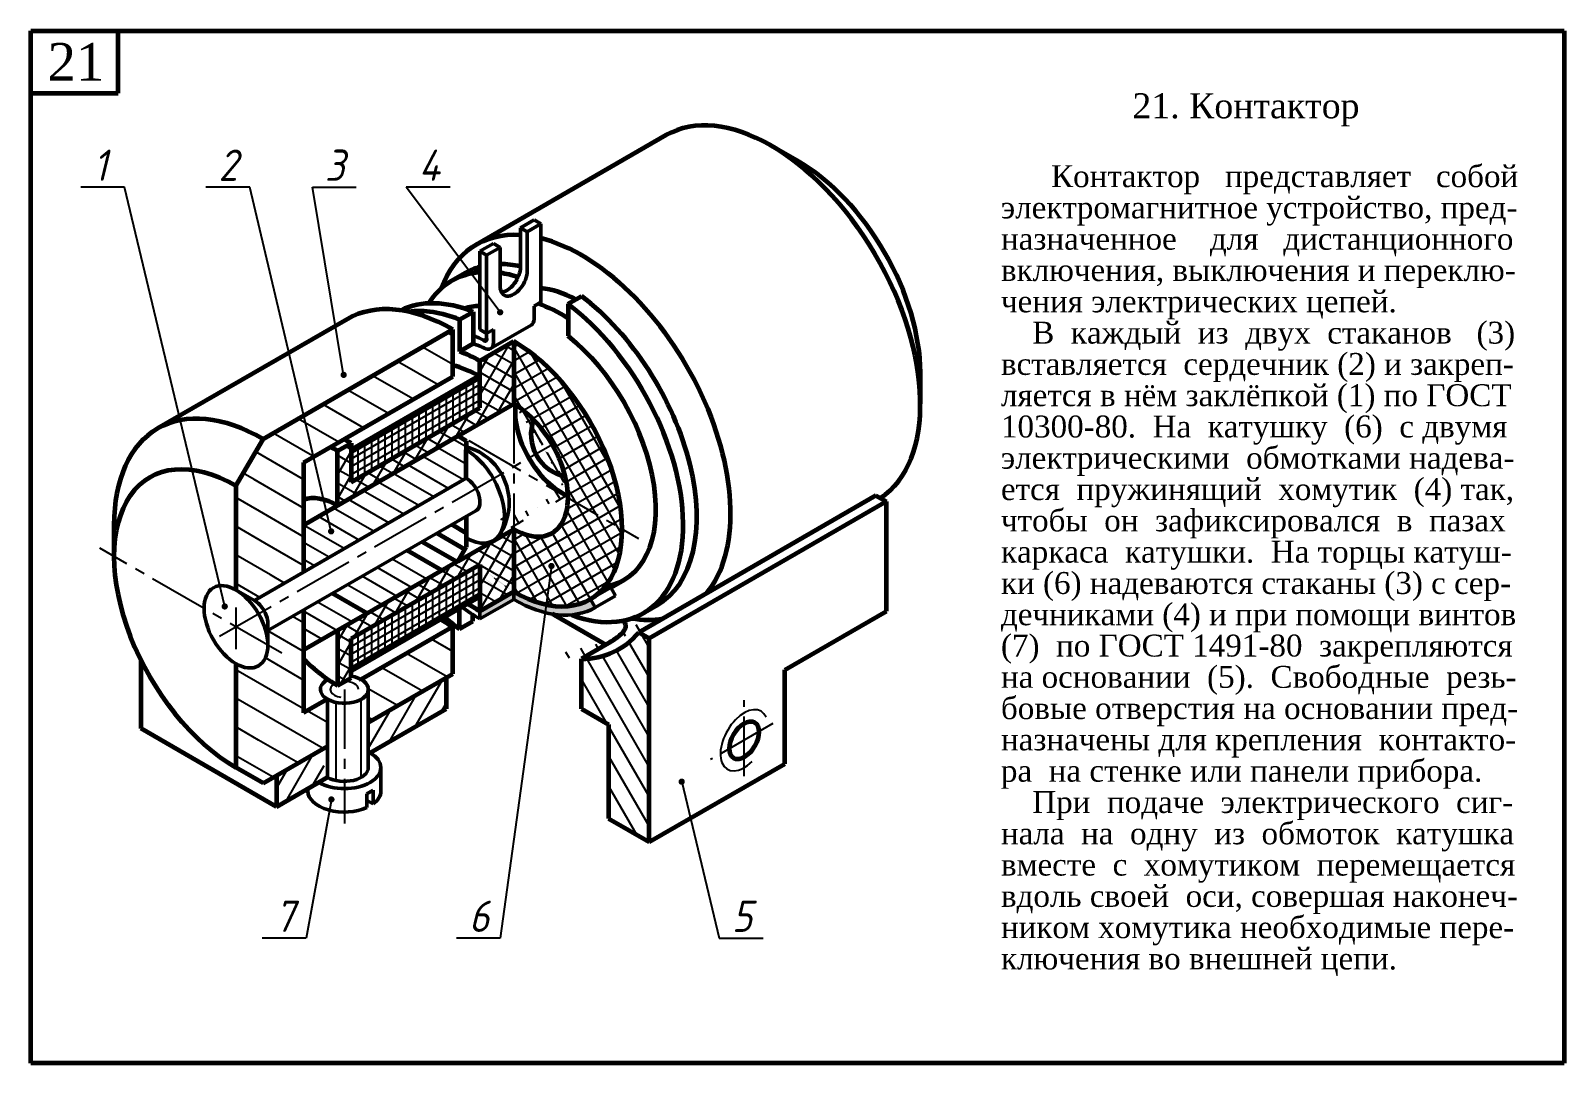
# Model space of a CAD drawing. Header units: millimetres. Extents: x -256 to 512, y 172 to 512.
# Drawn here: x -256 to -11, y 172 to 337 of the extents above; entities that cross this region are included whole.
import ezdxf

# ---------------------------------------------------------------- set-up
doc = ezdxf.new("R2010")
doc.units = ezdxf.units.MM
doc.header["$LTSCALE"] = 0.5
doc.linetypes.add('CENTER2', pattern=[28.575, 19.05, -3.175, 3.175, -3.175])
doc.layers.get('0').update_dxf_attribs({"lineweight": 60})
doc.styles.get("Standard").update_dxf_attribs({"font": 'isocpeui.ttf', "width": 0.9})
doc.styles.add('стиль1', font='TIMES.TTF')
pattern_1 = [(60, (-286, 152), (-1.649778, 0.9525), []), (150, (-286, 152), (-0.9525, -1.649778), [])]

msp = doc.modelspace()

# ---------------------------------------------------------------- hatches: boundary and pattern name
at = {"lineweight": -3}
h = msp.add_hatch(dxfattribs=at)
h.set_pattern_fill('ANSI37', scale=0.6, angle=15, style=0)
h.set_pattern_definition(pattern_1)
h.paths.add_polyline_path([(-178.83, 287.37), (-184.24, 284.22), (-184.24, 276.73), (-204.81, 264.86), (-204.81, 271.11), (-206.98, 269.86), (-206.98, 261.11), (-187.71, 272.24), (-178.82, 277.35)])
h = msp.add_hatch(dxfattribs=at)
h.set_pattern_fill('ANSI37', scale=0.6, angle=75, style=0)
h.set_pattern_definition([(120, (-286, 152), (-1.649778, -0.9525), []), (210, (-286, 152), (0.9525, -1.649778), [])])
edge = h.paths.add_edge_path()
edge.add_line((-170.15, 262.35), (-161.51, 257.36))
edge.add_ellipse((-178.83, 267.37), major_axis=(12.25, -21.21), ratio=0.57735, start_angle=404.9483, end_angle=495)
edge.add_line((-178.83, 287.37), (-178.82, 277.35))
edge.add_ellipse((-178.81, 267.35), major_axis=(6.12, -10.61), ratio=0.57735, start_angle=405, end_angle=495.0682, ccw=False)
edge = h.paths.add_edge_path()
edge.add_ellipse((-178.83, 267.37), major_axis=(12.25, -21.21), ratio=0.57735, start_angle=315, end_angle=404.9483)
edge.add_line((-161.51, 257.36), (-170.15, 262.35))
edge.add_ellipse((-178.81, 267.35), major_axis=(6.12, -10.61), ratio=0.57735, start_angle=315.0503, end_angle=405, ccw=False)
edge.add_line((-178.8, 257.34), (-178.83, 257.33))
edge.add_line((-178.83, 257.33), (-178.83, 247.37))
h = msp.add_hatch(dxfattribs=at)
h.set_pattern_fill('ANSI37', scale=0.6, angle=15, style=0)
h.set_pattern_definition(pattern_1)
edge = h.paths.add_edge_path()
edge.add_line((-178.83, 257.33), (-187.71, 252.24))
edge.add_line((-187.71, 252.24), (-206.98, 241.12))
edge.add_line((-206.98, 241.12), (-206.98, 232.36))
edge.add_ellipse((-206.98, 251.11), major_axis=(11.48, -19.89), ratio=0.57735, start_angle=315, end_angle=315.0062)
edge.add_line((-206.97, 232.36), (-204.81, 233.61))
edge.add_line((-204.81, 233.61), (-204.81, 239.86))
edge.add_line((-204.81, 239.86), (-184.24, 251.73))
edge.add_line((-184.24, 251.73), (-184.24, 244.25))
edge.add_line((-184.24, 244.25), (-178.83, 247.37))
edge.add_line((-178.83, 247.37), (-178.83, 257.33))
h = msp.add_hatch(color=7)
edge = h.paths.add_edge_path()
edge.add_ellipse((-178.83, 267.37), major_axis=(13.01, -22.54), ratio=0.57735, start_angle=315, end_angle=360)
edge.add_line((-165.82, 244.84), (-166.58, 246.16))
edge.add_ellipse((-178.83, 267.37), major_axis=(12.25, -21.21), ratio=0.57735, start_angle=315, end_angle=360, ccw=False)
edge.add_line((-178.83, 247.37), (-178.83, 246.12))
msp.add_hatch(color=7).paths.add_polyline_path([(-184.24, 243), (-184.24, 244.25), (-178.83, 247.37), (-178.83, 246.12)])
h = msp.add_hatch(dxfattribs=at)
h.set_pattern_fill('ANSI31', scale=0.75, angle=75, style=0)
h.set_pattern_definition([(120, (-286, 152), (-2.062223, -1.190625), [])])
edge = h.paths.add_edge_path()
edge.add_line((-157.18, 239.87), (-158.87, 240.85))
edge.add_ellipse((-178.83, 267.37), major_axis=(16.84, -29.17), ratio=0.57735, start_angle=342.0357, end_angle=371.9443, ccw=False)
edge.add_line((-168, 236.63), (-168, 228.62))
edge.add_line((-168, 228.62), (-163.67, 226.12))
edge.add_line((-163.67, 226.12), (-163.67, 211.12))
edge.add_line((-163.67, 211.12), (-159.53, 208.73))
edge.add_line((-159.53, 208.73), (-158.68, 213.66))
edge.add_arc((-158.65, 213.86), 0.2, 180, 260.2292, ccw=False)
edge.add_arc((-158.65, 213.86), 0.2, 0, 180, ccw=False)
edge.add_arc((-158.65, 213.86), 0.2, -99.7708, 0, ccw=False)
edge.add_line((-158.68, 213.66), (-159.53, 208.73))
edge.add_line((-159.53, 208.73), (-157.18, 207.37))
edge.add_line((-157.18, 207.37), (-157.18, 239.87))

# ---------------------------------------------------------------- linework, layer by layer
at = {"color": 7, "lineweight": 60}
for p, q in [((-256, 172), (-256, 337)), ((-256, 337), (-11, 337)), ((-242, 327), (-242, 337)), ((-11, 337), (-11, 172)), ((-256, 327), (-242, 327)), ((-154.53, 320.29), (-184.84, 302.79)), ((-133.36, 316.12), (-137.69, 318.62)), ((-186.57, 298.25), (-189.18, 296.75)), ((-170.17, 293.33), (-168, 294.58)), ((-187.49, 290.83), (-185.32, 292.08)), ((-185.32, 292.08), (-185.32, 286.98)), ((-170.15, 293.34), (-170.15, 288.24)), ((-205.41, 290.92), (-235.72, 273.42)), ((-188.57, 289.25), (-218.88, 271.75)), ((-188.57, 281.75), (-188.57, 289.25)), ((-187.47, 290.84), (-187.47, 285.74)), ((-187.47, 285.74), (-185.31, 286.99)), ((-184.24, 284.22), (-178.83, 287.37)), ((-178.83, 287.37), (-178.82, 277.35)), ((-184.24, 276.73), (-184.24, 284.22)), ((-113.88, 282.37), (-113.88, 277.37)), ((-212.39, 268), (-188.57, 281.75)), ((-187.71, 272.24), (-178.82, 277.35)), ((-204.81, 264.86), (-184.24, 276.73)), ((-212.39, 257.99), (-187.71, 272.24)), ((-187.71, 272.24), (-186.41, 271.49)), ((-223.21, 264.25), (-218.88, 271.75)), ((-206.98, 269.86), (-204.81, 271.11)), ((-206.98, 261.11), (-206.98, 269.86)), ((-204.81, 271.11), (-204.81, 264.86)), ((-186.41, 271.49), (-186.41, 270.01)), ((-186.41, 265.5), (-186.41, 270.01)), ((-212.39, 268), (-212.39, 250.5)), ((-223.21, 264.25), (-223.21, 247.63)), ((-120.98, 262.73), (-158.87, 240.85)), ((-120.98, 262.73), (-119.29, 261.75)), ((-119.29, 261.75), (-157.18, 239.87)), ((-119.29, 244.25), (-119.29, 261.75)), ((-242.7, 258), (-242.7, 253)), ((-187.71, 252.24), (-178.8, 257.34)), ((-186.41, 259.4), (-186.41, 255.93)), ((-178.83, 257.33), (-178.83, 247.37)), ((-186.41, 255.93), (-186.41, 254.49)), ((-187.71, 252.24), (-186.41, 254.49)), ((-187.71, 252.24), (-212.39, 237.99)), ((-204.81, 239.86), (-184.24, 251.73)), ((-184.24, 251.73), (-184.24, 244.24)), ((-184.24, 244.25), (-178.83, 247.37)), ((-155.93, 245.19), (-157.92, 244.06)), ((-212.39, 244.44), (-212.39, 228)), ((-187.5, 241.38), (-187.5, 244.85)), ((-187.49, 241.4), (-185.35, 242.63)), ((-185.35, 242.63), (-185.35, 243.68)), ((-164.11, 238.88), (-172.33, 243.62)), ((-135.53, 234.87), (-119.29, 244.25)), ((-206.98, 241.11), (-206.98, 232.36)), ((-188.57, 241.75), (-203.19, 233.31)), ((-188.57, 234.25), (-188.57, 241.75)), ((-157.18, 239.87), (-158.87, 240.85)), ((-204.81, 233.61), (-204.81, 239.86)), ((-163.67, 239.13), (-168, 236.63)), ((-157.18, 207.37), (-157.18, 239.87)), ((-238.37, 225.5), (-238.37, 236.36)), ((-223.21, 235.86), (-223.21, 219.25)), ((-223.21, 235.86), (-223.21, 235.86)), ((-168, 228.62), (-168, 236.63)), ((-206.98, 232.36), (-204.81, 233.61)), ((-202.07, 226.46), (-188.57, 234.25)), ((-189.65, 233.62), (-189.65, 228.62)), ((-135.53, 219.87), (-135.53, 234.87)), ((-208.6, 230.19), (-212.39, 228)), ((-202.07, 221.46), (-189.65, 228.62)), ((-168, 228.62), (-163.67, 226.12)), ((-216.72, 213), (-238.37, 225.5)), ((-163.67, 226.12), (-163.67, 211.12)), ((-218.88, 216.75), (-208.6, 222.69)), ((-218.88, 216.75), (-223.21, 219.25)), ((-157.18, 207.37), (-135.53, 219.87)), ((-216.72, 218), (-216.72, 213)), ((-216.72, 213), (-210.01, 216.87)), ((-210.01, 216.87), (-208.6, 217.7)), ((-163.67, 211.12), (-157.18, 207.37)), ((-11, 172), (-256, 172))]:
    msp.add_line(p, q, dxfattribs=at)
at = {"color": 7, "lineweight": -3}
for p, q in [((-241, 312), (-248, 312)), ((-225, 245), (-241, 312)), ((-221, 312), (-228, 312)), ((-208, 257), (-221, 312)), ((-206, 282), (-211, 312)), ((-211, 312), (-204, 312)), ((-181, 292), (-196, 312)), ((-189, 312), (-196, 312)), ((-188.57, 288.22), (-189.46, 288.74)), ((-188.57, 283.64), (-193.43, 286.45)), ((-194.87, 278.11), (-201.37, 281.86)), ((-190.9, 280.4), (-197.4, 284.15)), ((-198.84, 275.82), (-205.34, 279.57)), ((-204.81, 268.61), (-184.24, 280.48)), ((-187.49, 279.86), (-187.49, 274.86)), ((-186.41, 280.48), (-186.41, 275.48)), ((-185.32, 281.11), (-185.32, 276.11)), ((-202.81, 273.53), (-209.3, 277.28)), ((-204.81, 267.36), (-184.24, 279.23)), ((-204.81, 266.11), (-184.24, 277.98)), ((-191.82, 277.36), (-191.82, 272.36)), ((-190.74, 277.98), (-190.74, 272.98)), ((-189.65, 278.61), (-189.65, 273.61)), ((-188.57, 279.23), (-188.57, 274.23)), ((-206.78, 271.24), (-213.27, 274.99)), ((-196.15, 274.86), (-196.15, 269.86)), ((-195.07, 275.48), (-195.07, 270.48)), ((-193.98, 276.11), (-193.98, 271.11)), ((-192.9, 276.73), (-192.9, 271.73)), ((-211.72, 269.51), (-217.24, 272.7)), ((-200.48, 272.36), (-200.48, 267.36)), ((-199.4, 272.98), (-199.4, 267.98)), ((-198.31, 273.61), (-198.31, 268.61)), ((-197.23, 274.23), (-197.23, 269.23)), ((-212.39, 265.31), (-220.05, 269.73)), ((-210.75, 268.95), (-211.72, 269.51)), ((-203.73, 270.48), (-203.73, 265.48)), ((-202.65, 271.11), (-202.65, 266.11)), ((-201.56, 271.73), (-201.56, 266.73)), ((-186.41, 267.73), (-190.96, 270.36)), ((-186.41, 270.48), (-188.58, 271.73)), ((-189.24, 263.86), (-195.73, 267.61)), ((-186.86, 265.24), (-193.35, 268.98)), ((-220.32, 265.31), (-222.03, 266.3)), ((-212.39, 260.73), (-220.32, 265.31)), ((-194, 261.11), (-200.49, 264.86)), ((-191.62, 262.49), (-198.11, 266.23)), ((-219.45, 260.22), (-223.21, 262.4)), ((-196.38, 259.74), (-202.87, 263.48)), ((-212.39, 256.15), (-219.45, 260.22)), ((-201.15, 256.99), (-207.63, 260.73)), ((-198.77, 258.36), (-205.25, 262.11)), ((-218.57, 255.13), (-223.21, 257.81)), ((-205.91, 254.24), (-212.39, 257.98)), ((-203.53, 255.61), (-210.02, 259.36)), ((-212.39, 251.56), (-218.57, 255.13)), ((-208.29, 252.87), (-212.39, 255.23)), ((-217.69, 250.04), (-223.21, 253.23)), ((-210.67, 251.49), (-212.39, 252.48)), ((-192.69, 249.36), (-198.26, 252.58)), ((-215.43, 248.74), (-217.69, 250.04)), ((-204.81, 238.61), (-184.24, 250.48)), ((-195.08, 247.98), (-200.65, 251.2)), ((-186.41, 250.48), (-186.41, 245.48)), ((-185.32, 251.11), (-185.32, 246.11)), ((-172.81, 251.46), (-181, 192)), ((-219.4, 246.45), (-223.21, 248.65)), ((-199.84, 245.24), (-205.42, 248.46)), ((-204.81, 237.36), (-184.24, 249.23)), ((-204.81, 236.11), (-184.24, 247.98)), ((-197.46, 246.61), (-203.03, 249.83)), ((-190.74, 247.98), (-190.74, 242.98)), ((-189.65, 248.61), (-189.65, 243.61)), ((-188.57, 249.23), (-188.57, 244.23)), ((-187.49, 249.86), (-187.49, 244.86)), ((-204.6, 242.49), (-210.19, 245.71)), ((-195.07, 245.48), (-195.07, 240.48)), ((-193.98, 246.11), (-193.98, 241.11)), ((-192.9, 246.73), (-192.9, 241.73)), ((-191.82, 247.36), (-191.82, 242.36)), ((-223.21, 244.84), (-223.21, 238.18)), ((-212.39, 242.4), (-214.16, 243.42)), ((-206.98, 241.11), (-212.39, 244.23)), ((-199.4, 242.98), (-199.4, 237.98)), ((-198.31, 243.61), (-198.31, 238.61)), ((-197.23, 244.23), (-197.23, 239.23)), ((-196.15, 244.86), (-196.15, 239.86)), ((-212.39, 237.82), (-218.11, 241.12)), ((-209.36, 239.74), (-212.39, 241.48)), ((-203.73, 240.48), (-203.73, 235.48)), ((-202.65, 241.11), (-202.65, 236.11)), ((-201.56, 241.73), (-201.56, 236.73)), ((-200.48, 242.36), (-200.48, 237.36)), ((-211.75, 238.36), (-212.39, 238.73)), ((-188.57, 237.81), (-191.98, 239.78)), ((-212.39, 233.23), (-218.51, 236.77)), ((-189.45, 233.74), (-195.95, 237.49)), ((-212.39, 228.65), (-223.21, 234.9)), ((-193.42, 231.45), (-199.92, 235.2)), ((-194.56, 225.8), (-190.23, 233.29)), ((-209.3, 222.28), (-223.21, 230.32)), ((-197.39, 229.16), (-202.07, 231.86)), ((-198.68, 223.42), (-194.35, 230.91)), ((-208.6, 226.46), (-211.82, 228.33)), ((-207.24, 229.68), (-207.24, 217.19)), ((-203.27, 230.14), (-203.27, 217.65)), ((-202.07, 222.32), (-198.48, 228.53)), ((-190.43, 228.18), (-189.65, 229.52)), ((-219.59, 223.64), (-223.21, 225.74)), ((-201.36, 226.87), (-202.07, 227.27)), ((-213.27, 219.99), (-219.59, 223.64)), ((-220.23, 219.43), (-223.21, 221.15)), ((-215.18, 213.89), (-210.85, 221.39)), ((-217.24, 217.7), (-220.23, 219.43)), ((-216.72, 215.99), (-214.98, 219.01)), ((-211.05, 216.29), (-209.14, 219.59)), ((-152, 217), (-146, 192)), ((-207.96, 214.16), (-212, 192)), ((-212, 192), (-219, 192)), ((-181, 192), (-188, 192)), ((-146, 192), (-139, 192))]:
    msp.add_line(p, q, dxfattribs=at)
at = {"color": 7, "lineweight": 50}
for p, q in [((-177.75, 305.5), (-175.58, 306.75)), ((-175.58, 306.75), (-174.5, 306.12)), ((-176.66, 304.87), (-177.75, 305.5)), ((-177.75, 299.25), (-177.75, 305.5)), ((-174.5, 306.12), (-176.66, 304.87)), ((-176.66, 298.62), (-176.66, 304.87)), ((-174.5, 293.62), (-174.5, 306.12)), ((-184.24, 301.75), (-182.08, 303)), ((-183.16, 301.12), (-184.24, 301.75)), ((-184.24, 301.75), (-184.24, 289.25)), ((-180.99, 302.37), (-183.16, 301.12)), ((-180.99, 302.37), (-182.08, 303)), ((-180.99, 302.37), (-180.99, 296.12)), ((-183.16, 301.12), (-183.16, 287.8)), ((-174.5, 293.62), (-175.58, 293)), ((-175.58, 293), (-175.58, 290.92)), ((-184.24, 289.25), (-183.16, 288.62)), ((-183.16, 288.62), (-182.08, 289.25)), ((-182.52, 286.19), (-176.03, 289.94)), ((-182.08, 287.17), (-182.08, 289.25)), ((-186.41, 265.5), (-220.27, 245.95)), ((-218.11, 241.15), (-184.86, 260.29)), ((-223.21, 247.63), (-220.27, 245.95)), ((-163.33, 248.04), (-166.58, 246.16)), ((-162.57, 246.71), (-163.33, 248.04)), ((-184.24, 243), (-178.83, 246.12)), ((-178.83, 246.12), (-178.83, 247.37)), ((-165.82, 244.84), (-166.58, 246.16)), ((-165.82, 244.84), (-162.57, 246.71)), ((-184.24, 243), (-184.24, 244.25)), ((-218.1, 242.09), (-218.12, 238.86)), ((-202.07, 219.26), (-202.07, 231.75)), ((-208.6, 230.19), (-208.6, 217.69)), ((-200.07, 219.26), (-200.07, 215.51)), ((-211.72, 215.89), (-211.72, 215.51)), ((-202.29, 215.05), (-201.3, 215.63)), ((-201.3, 213.44), (-201.3, 215.63)), ((-202.29, 212.87), (-202.29, 215.05)), ((-201.3, 213.44), (-202.29, 214.02))]:
    msp.add_line(p, q, dxfattribs=at)
at = {"color": 7, "lineweight": 90}
for p, q in [((-204.81, 269.86), (-184.24, 281.73)), ((-204.81, 234.86), (-184.24, 246.73))]:
    msp.add_line(p, q, dxfattribs=at)
at = {"color": 7, "linetype": 'CENTER2', "lineweight": -3}
for p, q in [((-178.82, 277.35), (-178.8, 257.34)), ((-225.81, 240.25), (-172.69, 270.88)), ((-186.02, 271.51), (-158.91, 255.86)), ((-215.89, 237.52), (-244.97, 254.31)), ((-205.89, 231.75), (-205.89, 210.31)), ((-142.02, 217.87), (-142.02, 230.04)), ((-137.43, 226.28), (-147.4, 220.52))]:
    msp.add_line(p, q, dxfattribs=at)
at = {"color": 7}
for p, q in [((-170.15, 262.54), (-171.25, 263.17)), ((-186.41, 256.73), (-188.73, 258.07)), ((-187.93, 252.11), (-193.49, 255.32)), ((-186.63, 254.11), (-191.11, 256.69)), ((-190.31, 250.73), (-195.88, 253.95)), ((-163.33, 248.04), (-161.18, 249.28)), ((-202.22, 243.86), (-207.8, 247.08)), ((-185.32, 243.62), (-185.35, 243.61)), ((-188.23, 241.95), (-188.57, 241.75)), ((-203.19, 233.24), (-203.25, 233.27))]:
    msp.add_line(p, q, dxfattribs=at)
at = {"color": 7, "const_width": 0.5}
for points in [[(-181.25, 292, 1), (-180.75, 292, 1)], [(-206.25, 282, 1), (-205.75, 282, 1)], [(-208.25, 257, 1), (-207.75, 257, 1)], [(-173.06, 251.46, 1), (-172.56, 251.46, 1)], [(-225.25, 245, 1), (-224.75, 245, 1)], [(-152.25, 217, 1), (-151.75, 217, 1)], [(-208.21, 214.16, 1), (-207.71, 214.16, 1)]]:
    msp.add_lwpolyline(points, format="xyb", close=True, dxfattribs=at)
at = {"color": 7, "lineweight": 60}
msp.add_arc((-169.26, 272.46), 6.82, 159.6071, 258.7132, dxfattribs=at)
at = {"color": 7, "lineweight": 50}
msp.add_arc((-188.85, 261.55), 9.29, 325.835, 74.7683, dxfattribs=at)
at = {"color": 7, "lineweight": 60}
for centre, major_axis, start_param, end_param in [((-137.69, 291.12), (16.84, -29.17), 6.318338, 9.424778), ((-133.36, 293.62), (13.78, -23.86), 7.068583, 8.63938), ((-168, 273.62), (16.84, -29.17), 9.060837, 9.870038), ((-168, 273.62), (16.84, -29.17), 6.491652, 8.915606), ((-171.25, 271.72), (15.32, -26.53), 2.999245, 3.141692), ((-171.25, 271.72), (15.32, -26.53), 2.660698, 2.822657), ((-173.42, 270.48), (15.32, -26.53), 2.879446, 3.429145), ((-173.42, 270.48), (15.32, -26.53), 2.575273, 2.713541), ((-168, 273.58), (12.25, -21.21), 8.690637, 9.023777), ((-171.25, 271.72), (15.32, -26.53), 6.283086, 8.488903), ((-188.57, 261.75), (16.84, -29.17), 2.356194, 3.141593), ((-182.08, 265.47), (15.32, -26.53), 2.506672, 3.104742), ((-184.24, 264.23), (15.32, -26.53), 2.505956, 2.909742), ((-175.58, 269.25), (13.01, -22.54), 9.129337, 9.290784), ((-171.28, 271.73), (12.25, -21.21), 8.574288, 8.850692), ((-173.42, 270.48), (15.32, -26.53), 5.676697, 8.488375), ((-178.83, 267.37), (12.25, -21.21), 5.497787, 8.63938), ((-173.43, 270.49), (12.25, -21.21), 6.060937, 8.449073), ((-184.24, 264.23), (12.24, -21.2), 2.356194, 2.544005), ((-184.24, 264.22), (10.73, -18.58), 2.356194, 2.645637), ((-218.88, 244.25), (16.84, -29.17), 2.356194, 3.926991), ((-171.23, 271.73), (5.22, -9.03), 3.781419, 5.643414), ((-178.81, 267.35), (6.12, -10.61), 5.498664, 8.640571), ((-223.21, 241.75), (13.78, -23.86), 2.356194, 5.497787), ((-206.98, 251.11), (11.48, -19.89), 2.356194, 2.426171), ((-204.81, 252.36), (11.48, -19.89), 2.356194, 2.426171), ((-206.98, 251.11), (6.13, -10.61), 2.356194, 3.03114), ((-184.24, 264.23), (12.24, -21.2), 5.379894, 5.497787), ((-188.57, 261.75), (12.25, -21.21), 11.663361, 11.780972), ((-184.24, 264.23), (15.32, -26.53), 5.229852, 5.346871), ((-168, 273.62), (16.84, -29.17), 5.840983, 6.074718), ((-178.83, 267.37), (16.84, -29.17), 5.969649, 6.491652), ((-206.98, 251.11), (11.48, -19.89), 5.157931, 5.498242)]:
    msp.add_ellipse(centre, major_axis=major_axis, ratio=0.57735, start_param=start_param, end_param=end_param, dxfattribs=at)
at = {"color": 7, "lineweight": 50}
for centre, major_axis, ratio, start_param, end_param in [((-179.91, 298), (-1.53, -2.65), 0.57735, 6.644552, 8.63938), ((-178.83, 297.37), (-1.53, -2.65), 0.57735, 5.497787, 8.63938), ((-177.1, 291.8), (1.07, -1.86), 0.57735, 6.283185, 7.068583), ((-182.08, 265.5), (13.01, -22.54), 0.57735, 8.718039, 8.816779), ((-182.08, 265.5), (-7.94, 21.44), 0.526676, -0.520477, -0.375289), ((-183.59, 288.05), (1.07, -1.86), 0.57735, 5.497787, 7.068583), ((-186.41, 262.97), (4.31, -7.46), 0.57735, 5.497787, 8.63938), ((-186.41, 262.97), (1.55, -2.68), 0.57735, 6.281744, 8.63938), ((-220.27, 243.45), (1.53, -2.66), 0.57735, 0.744634, 2.356194), ((-184.24, 264.25), (13.01, -22.54), 0.57735, 5.334588, 5.497787), ((-178.83, 267.37), (13.01, -22.54), 0.57735, 5.497787, 6.283185), ((-205.89, 231.75), (-3.83, 0), 0.57735, 5.47422, 10.708818), ((-205.89, 219.26), (-5.83, 0), 0.57735, 0.78823, 3.924148), ((-205.89, 219.26), (-3.83, 0), 0.57735, 7.068583, 9.424778), ((-205.89, 215.51), (-5.83, 0), 0.57735, 0, 2.237131), ((-205.89, 215.51), (-5.83, 0), 0.57735, 2.478955, 3.141593)]:
    msp.add_ellipse(centre, major_axis=major_axis, ratio=ratio, start_param=start_param, end_param=end_param, dxfattribs=at)
at = {"color": 7}
for centre, major_axis, start_param, end_param in [((-183.59, 288.05), (0.306, -0.53), 5.497787, 7.068583), ((-178.83, 239.87), (-9.19, 0), 5.493151, 5.497787), ((-178.83, 239.87), (-9.19, 0), 3.926991, 3.971338)]:
    msp.add_ellipse(centre, major_axis=major_axis, ratio=0.57735, start_param=start_param, end_param=end_param, dxfattribs=at)
at = {"color": 7, "lineweight": 50}
msp.add_ellipse((-223.21, 241.75), major_axis=(3.6, -6.24), ratio=0.57735, dxfattribs=at)
at = {"color": 7, "lineweight": -3}
for centre, major_axis, start_param, end_param in [((-205.89, 231.75), (-2.24, 0), 9.424778, 10.950847), ((-205.89, 231.75), (-2.24, 0), 5.499924, 7.61135), ((-142.02, 223.62), (-2.68, -4.64), 2.742544, 7.410315)]:
    msp.add_ellipse(centre, major_axis=major_axis, ratio=0.57735, start_param=start_param, end_param=end_param, dxfattribs=at)
at = {"color": 7, "lineweight": 60}
msp.add_ellipse((-142.02, 223.62), major_axis=(-1.65, -2.86), ratio=0.57735, dxfattribs=at)
msp.add_open_spline([(-161.35, 242.74), (-161.3, 242.69), (-161.14, 242.48), (-160.98, 242.12), (-160.98, 241.54), (-161.37, 240.84), (-162.3, 239.97), (-163.14, 239.46), (-163.67, 239.13)], degree=3, knots=[1.08092, 1.08092, 1.08092, 1.08092, 1.172056, 1.392911, 1.533665, 1.863364, 2.307982, 3.051711, 3.051711, 3.051711, 3.051711], dxfattribs=at)

# ---------------------------------------------------------------- texts
at = {"color": 7, "lineweight": 30, "style": 'стиль1'}
msp.add_text('21', height=6, dxfattribs=at).set_placement((-253.3, 329.03))
at = {"color": 7, "style": 'стиль1'}
for s, height, p in [('21. Контактор', 4, (-80, 323)), ('Контактор   представляет   собой', 3.5, (-93, 312)), ('электромагнитное устройство, пред-', 3.5, (-101, 307)), ('назначенное    для   дистанционного', 3.5, (-101, 302)), ('включения, выключения и переклю-', 3.5, (-101, 297)), ('чения электрических цепей.', 3.5, (-101, 292)), ('В  каждый  из  двух  стаканов   (3)', 3.5, (-96, 287)), ('вставляется  сердечник (2) и закреп-', 3.5, (-101, 282)), ('ляется в нём заклёпкой (1) по ГОСТ', 3.5, (-101, 277)), ('10300-80.  На  катушку  (6)  с двумя', 3.5, (-101, 272)), ('электрическими  обмотками надева-', 3.5, (-101, 267)), ('ется  пружинящий  хомутик  (4) так,', 3.5, (-101, 262)), ('чтобы  он  зафиксировался  в  пазах', 3.5, (-101, 257)), ('каркаса  катушки.  На торцы катуш-', 3.5, (-101, 252)), ('ки (6) надеваются стаканы (3) с сер-', 3.5, (-101, 247)), ('дечниками (4) и при помощи винтов ', 3.5, (-101, 242)), ('(7)  по ГОСТ 1491-80  закрепляются', 3.5, (-101, 237)), ('на основании  (5).  Свободные  резь-', 3.5, (-101, 232)), ('бовые отверстия на основании пред-', 3.5, (-101, 227)), ('назначены для крепления  контакто-', 3.5, (-101, 222)), ('ра  на стенке или панели прибора.', 3.5, (-101, 217)), ('При  подаче  электрического  сиг-', 3.5, (-96, 212)), ('нала  на  одну  из  обмоток  катушка', 3.5, (-101, 207)), ('вместе  с  хомутиком  перемещается', 3.5, (-101, 202)), ('вдоль своей  оси, совершая наконеч-', 3.5, (-101, 197)), ('ником хомутика необходимые пере-', 3.5, (-101, 192)), ('ключения во внешней цепи.', 3.5, (-101, 187))]:
    msp.add_text(s, height=height, dxfattribs=at).set_placement(p)
at = {"color": 7, "lineweight": -3, "width": 0.9}
for s, p in [('1', (-246, 313)), ('2', (-226, 313)), ('3', (-209, 313)), ('4', (-194, 313)), ('7', (-217, 193)), ('6', (-186, 193)), ('5', (-144, 193))]:
    msp.add_text(s, height=5, dxfattribs=at).set_placement(p)

doc.saveas('drawing.dxf')
